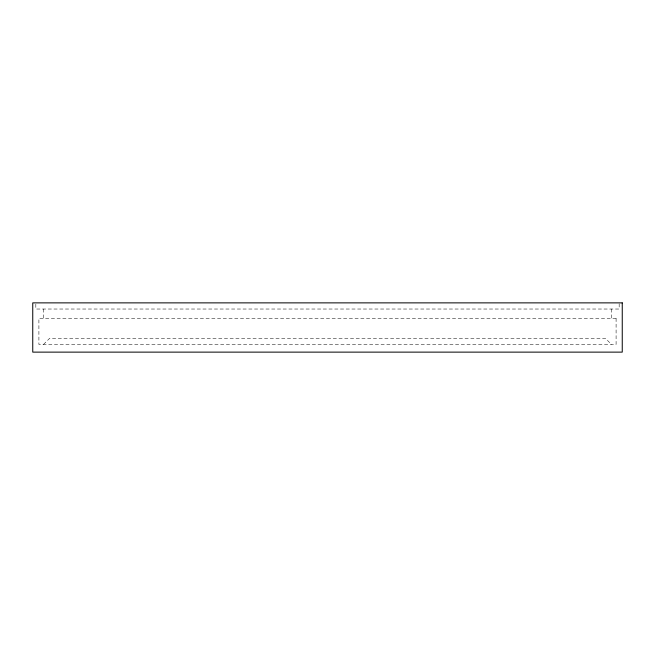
<?xml version="1.0" encoding="UTF-8"?>
<svg xmlns="http://www.w3.org/2000/svg" width="655" height="655" viewBox="0 0 655 655"><rect width="100%" height="100%" fill="white"/><g stroke="black" fill="none" stroke-linecap="round" stroke-linejoin="round"><path stroke-width="0.49" stroke-dasharray="3.27 2.46" d="M43.525 344.432L49.682 338.275L605.318 338.275L611.475 344.432M619.172 303.756L619.172 309.029L35.828 309.029L35.828 303.756M611.475 309.029L611.475 318.264M43.525 309.029L43.525 318.264M616.093 318.264L38.907 318.264L38.907 344.432L616.093 344.432L616.093 318.264"/><path stroke-width="0.98" d="M622.25 302.872L32.75 302.872L32.75 352.128L622.25 352.128L622.25 302.872"/></g></svg>
